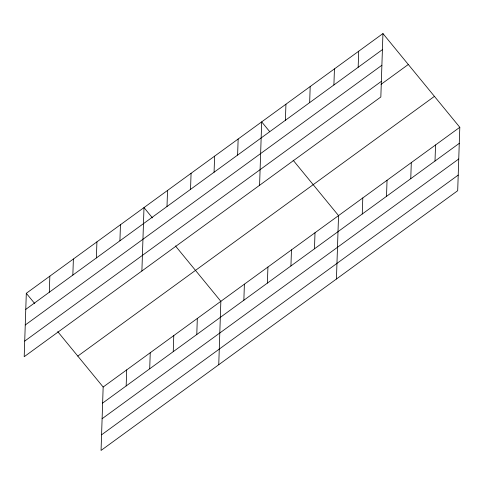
<?xml version="1.0" encoding="UTF-8"?>
<svg xmlns="http://www.w3.org/2000/svg" width="484" height="484" viewBox="0 0 484 484"><rect width="100%" height="100%" fill="white"/><g stroke="black" fill="none" stroke-linecap="round" stroke-linejoin="round"><path stroke-width="0.73" d="M26.305 293.298L24.2 356.708L380.841 96.975L382.941 33.565L26.305 293.298L34.757 303.607M49.307 292.221L49.84 276.158M72.848 275.081L73.38 259.013M96.383 257.936L96.921 241.873M57.735 331.625L103.159 387.025L101.059 450.435L457.695 190.702L459.8 127.292L382.941 33.565M119.923 240.796L120.455 224.727M126.167 385.948L126.699 369.879M141.891 270.998L143.996 207.588L152.448 217.897M149.707 368.802L150.24 352.739M166.998 206.511L167.531 190.442M173.242 351.662L173.774 335.594M190.539 189.365L191.071 173.302M196.782 334.517L197.315 318.454M214.073 172.225L214.612 156.163M218.75 364.724L220.849 301.314L175.426 245.914M237.614 155.086L238.146 139.017M243.857 300.237L244.39 284.168M259.581 185.287L261.687 121.877L269.673 131.612M267.398 283.092L267.93 267.029M285.403 120.28L285.935 104.211M290.932 265.952L291.465 249.883M309.657 102.62L310.19 86.551M314.473 248.806L315.005 232.743M333.906 84.954L334.438 68.891M336.44 279.008L338.54 215.598L293.116 160.204M358.16 67.294L358.692 51.225M362.262 214.007L362.794 197.938M386.51 196.341L387.043 180.278M410.765 178.681L411.297 162.612M435.013 161.021L435.546 144.952M25.773 309.367L382.408 49.634M25.253 324.988L381.888 65.255M24.72 341.087L381.356 81.354M381.023 84.367L408.302 64.493M77.797 356.091L434.438 96.364M103.159 387.025L459.8 127.292M102.626 403.087L459.268 143.355M102.112 418.714L458.747 158.982M101.573 434.807L458.215 175.081"/></g></svg>
